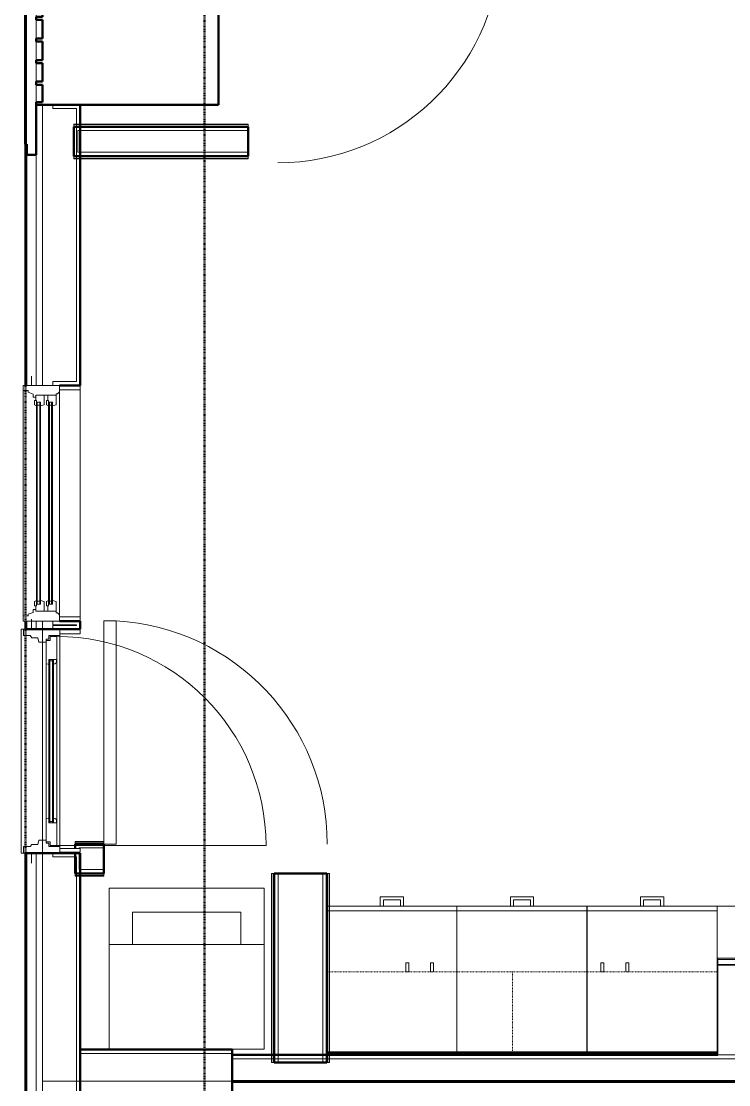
# Model space of a CAD drawing. Header units: inches. Extents: x -4218 to -1830, y 9767 to 12426.
# Drawn here: x -3861.4 to -3747.2, y 11550.5 to 11722.2 of the extents above; entities that cross this region are included whole.
import ezdxf

# ---------------------------------------------------------------- set-up
doc = ezdxf.new("R2010")
doc.units = ezdxf.units.IN
doc.header["$MEASUREMENT"] = 0
doc.linetypes.add('Dash', pattern=[0.25, 0.125, -0.125])
doc.linetypes.add('Dash 1_16_', pattern=[0.125, 0.0625, -0.0625])
for name, color, linetype, lineweight in [('0-1', 7, 'Continuous', 5), ('0-2', 253, 'Continuous', 9), ('A-DOOR-1', 7, 'Continuous', 9), ('A-DOOR-2', 50, 'Continuous', 20), ('A-DOOR-4', 31, 'Continuous', 9), ('A-DOOR-5', 31, 'Continuous', 20), ('A-DOOR-FRAM', 31, 'Continuous', 20), ('A-DOOR-FRAM-2', 31, 'Continuous', 9), ('A-DOOR-GLAZ', 31, 'Continuous', 9), ('A-FLOR-5', 192, 'Continuous', 9), ('A-GENM', 5, 'Continuous', 9), ('A-GENM-7', 5, 'Continuous', 50), ('A-GLAZ-1', 151, 'Continuous', 9), ('A-GLAZ-2', 151, 'Continuous', 20), ('A-GLAZ-3', 151, 'Continuous', 50), ('A-WALL', 113, 'Continuous', 13), ('A-WALL-1', 250, 'Continuous', 50), ('A-WALL-2', 10, 'Continuous', 13), ('A-WALL-3', 254, 'Continuous', 9), ('A-WALL-4', 253, 'Continuous', 9), ('A-WALL-5', 252, 'Continuous', 9), ('A-WALL-6', 7, 'Continuous', 9), ('A-WALL-8', 113, 'Continuous', 9), ('A-WALL-9', 113, 'Continuous', 50), ('C-PROP-LINE-1', 91, 'Dash 1_16_', 50), ('I-WALL-1', 250, 'Continuous', 50), ('I-WALL-2', 254, 'Continuous', 9), ('I-WALL-3', 253, 'Continuous', 9), ('I-WALL-4', 252, 'Continuous', 9), ('I-WALL-5', 7, 'Continuous', 9), ('P-SANR-FIXT-1', 7, 'Continuous', 9), ('Q-CASE-1', 252, 'Continuous', 9), ('Q-CASE-2', 7, 'Continuous', 9), ('Q-CASE-3', 253, 'Continuous', 9), ('Q-CASE-4', 7, 'Dash', 9), ('Q-CASE-5', 254, 'Continuous', 9)]:
    doc.layers.add(name, color=color, linetype=linetype, lineweight=lineweight)

# ---------------------------------------------------------------- blocks, each defined once
blk = doc.blocks.new('Basic Wall _ INT - W4BØF - _5_8 GYP - 2X4 WOOD_BATT_ - 5_8 GYP_ - ___-2863418-BACKGROUND - 3RD FLOOR')
at = {"layer": 'A-WALL-4'}
for p, q in [((-3852.9, 11705.58), (-3852.9, 11705.51)), ((-3852.9, 11705.51), (-3852.9, 11705.37)), ((-3851.85, 11705.51), (-3852.9, 11705.51)), ((-3852.9, 11705.36), (-3852.9, 11705.3)), ((-3852.9, 11705.19), (-3852.9, 11705.16)), ((-3852.9, 11705.16), (-3851.85, 11705.16))]:
    blk.add_line(p, q, dxfattribs=at)
at = {"layer": 'A-WALL-5'}
for p, q in [((-3852.9, 11705.36), (-3852.9, 11705.58)), ((-3851.89, 11705.58), (-3852.9, 11705.58)), ((-3852.9, 11705.31), (-3852.9, 11705.36)), ((-3852.9, 11705.29), (-3852.9, 11705.31)), ((-3851.85, 11705.29), (-3852.9, 11705.29)), ((-3852.9, 11705.23), (-3852.9, 11705.29)), ((-3852.9, 11705.2), (-3852.9, 11705.23)), ((-3852.9, 11705.16), (-3852.9, 11705.2)), ((-3824.75, 11705.51), (-3851.85, 11705.51)), ((-3824.75, 11705.51), (-3824.75, 11705.58)), ((-3824.75, 11705.37), (-3824.75, 11705.51)), ((-3824.75, 11705.3), (-3824.75, 11705.36)), ((-3851.85, 11705.16), (-3824.75, 11705.16)), ((-3824.75, 11705.16), (-3824.75, 11705.19))]:
    blk.add_line(p, q, dxfattribs=at)
at = {"layer": 'A-WALL-6'}
for p, q in [((-3824.75, 11705.58), (-3851.85, 11705.58)), ((-3824.75, 11705.29), (-3851.85, 11705.29)), ((-3824.75, 11705.58), (-3824.75, 11705.29)), ((-3824.75, 11705.29), (-3824.75, 11705.2)), ((-3824.75, 11705.2), (-3824.75, 11705.16))]:
    blk.add_line(p, q, dxfattribs=at)
blk = doc.blocks.new('Basic Wall _ INT - W4BØF - _5_8 GYP - 2X4 WOOD_BATT_ - 5_8 GYP_ - ___-2863419-BACKGROUND - 3RD FLOOR')
at = {"layer": 'A-WALL-4'}
for p, q in [((-3852.9, 11700.41), (-3852.9, 11700.39)), ((-3852.9, 11700.41), (-3851.85, 11700.41)), ((-3852.9, 11700.27), (-3852.9, 11700.21)), ((-3852.9, 11700.21), (-3852.9, 11700.06)), ((-3852.9, 11700.06), (-3852.9, 11700)), ((-3851.85, 11700.06), (-3852.9, 11700.06))]:
    blk.add_line(p, q, dxfattribs=at)
at = {"layer": 'A-WALL-5'}
for p, q in [((-3852.9, 11700.37), (-3852.9, 11700.41)), ((-3852.9, 11700.31), (-3852.9, 11700.37)), ((-3852.9, 11700.3), (-3852.9, 11700.31)), ((-3852.9, 11700.29), (-3852.9, 11700.3)), ((-3852.9, 11700.29), (-3851.85, 11700.29)), ((-3852.9, 11700.12), (-3852.9, 11700.29)), ((-3852.9, 11700.29), (-3852.9, 11700.29)), ((-3852.9, 11700), (-3852.9, 11700.12)), ((-3851.85, 11700.41), (-3824.75, 11700.41)), ((-3824.75, 11700.06), (-3851.85, 11700.06)), ((-3824.75, 11700.39), (-3824.75, 11700.41)), ((-3824.75, 11700.21), (-3824.75, 11700.27)), ((-3824.75, 11700.06), (-3824.75, 11700.21)), ((-3824.75, 11700), (-3824.75, 11700.06)), ((-3851.85, 11700), (-3852.9, 11700))]:
    blk.add_line(p, q, dxfattribs=at)
at = {"layer": 'A-WALL-6'}
for p, q in [((-3851.85, 11700.29), (-3824.75, 11700.29)), ((-3824.75, 11700.41), (-3824.75, 11700.37)), ((-3824.75, 11700.37), (-3824.75, 11700.29)), ((-3824.75, 11700.29), (-3824.75, 11700)), ((-3824.75, 11700), (-3851.85, 11700))]:
    blk.add_line(p, q, dxfattribs=at)
blk = doc.blocks.new('SWING - SINGLE - FLUSH - 36_ x 80_ - OFFSET PIVOT DOOR AT MAGIC PAK AND WASHER_DRYER-3199415-BACKGROUND - 3RD FLOOR')
at = {"layer": 'A-DOOR-1'}
blk.add_arc((18, -2.38), 36.07, 180, 266.8211, dxfattribs=at)
at = {"layer": 'A-DOOR-2'}
for p, q in [((16, -2.38), (16, -38.39)), ((18, -2.38), (16, -2.38)), ((18, -2.38), (18, -38.39)), ((18, -38.39), (16, -38.39))]:
    blk.add_line(p, q, dxfattribs=at)
blk = doc.blocks.new('Basic Wall _ INT - W4BØF - _5_8 GYP - 2X4 WOOD_BATT_ - 5_8 GYP_ - ___-2863416-BACKGROUND - 3RD FLOOR')
at = {"layer": 'A-WALL-4'}
for p, q in [((-3852.67, 11584.64), (-3852.67, 11584.62)), ((-3852.67, 11584.64), (-3851.86, 11584.64)), ((-3852.67, 11584.5), (-3852.67, 11584.44)), ((-3852.67, 11584.43), (-3852.67, 11584.29)), ((-3852.67, 11584.29), (-3852.67, 11584.23)), ((-3851.86, 11584.29), (-3852.67, 11584.29))]:
    blk.add_line(p, q, dxfattribs=at)
at = {"layer": 'A-WALL-5'}
for p, q in [((-3852.67, 11584.6), (-3852.67, 11584.64)), ((-3852.67, 11584.51), (-3852.67, 11584.6)), ((-3852.67, 11584.51), (-3851.86, 11584.51)), ((-3852.67, 11584.23), (-3852.67, 11584.51)), ((-3851.86, 11584.23), (-3852.67, 11584.23)), ((-3851.85, 11584.64), (-3848.07, 11584.64)), ((-3848.07, 11584.29), (-3851.85, 11584.29)), ((-3848.07, 11584.62), (-3848.07, 11584.64)), ((-3848.07, 11584.44), (-3848.07, 11584.5)), ((-3848.07, 11584.29), (-3848.07, 11584.43)), ((-3848.07, 11584.23), (-3848.07, 11584.29))]:
    blk.add_line(p, q, dxfattribs=at)
at = {"layer": 'A-WALL-6'}
for p, q in [((-3851.85, 11584.51), (-3848.07, 11584.51)), ((-3848.07, 11584.23), (-3851.85, 11584.23)), ((-3848.07, 11584.64), (-3848.07, 11584.6)), ((-3848.07, 11584.6), (-3848.07, 11584.51)), ((-3848.07, 11584.51), (-3848.07, 11584.23))]:
    blk.add_line(p, q, dxfattribs=at)
blk = doc.blocks.new('Basic Wall _ INT - W4BØF - _5_8 GYP - 2X4 WOOD_BATT_ - 5_8 GYP_ - ___-2863417-BACKGROUND - 3RD FLOOR')
at = {"layer": 'A-WALL-5'}
for p, q in [((-3852.67, 11589.8), (-3852.67, 11589.74)), ((-3852.67, 11589.74), (-3852.67, 11589.6)), ((-3848.07, 11589.74), (-3852.67, 11589.74)), ((-3852.67, 11589.59), (-3852.67, 11589.53)), ((-3852.67, 11589.41), (-3852.67, 11589.39)), ((-3852.67, 11589.39), (-3848.07, 11589.39)), ((-3848.07, 11589.74), (-3848.07, 11589.8)), ((-3848.07, 11589.6), (-3848.07, 11589.74)), ((-3848.07, 11589.53), (-3848.07, 11589.59)), ((-3848.07, 11589.39), (-3848.07, 11589.41))]:
    blk.add_line(p, q, dxfattribs=at)
at = {"layer": 'A-WALL-6'}
for p, q in [((-3852.67, 11589.51), (-3852.67, 11589.8)), ((-3848.07, 11589.8), (-3852.67, 11589.8)), ((-3848.07, 11589.51), (-3852.67, 11589.51)), ((-3852.67, 11589.43), (-3852.67, 11589.51)), ((-3852.67, 11589.39), (-3852.67, 11589.43)), ((-3848.07, 11589.8), (-3848.07, 11589.51)), ((-3848.07, 11589.51), (-3848.07, 11589.43)), ((-3848.07, 11589.43), (-3848.07, 11589.39))]:
    blk.add_line(p, q, dxfattribs=at)
blk = doc.blocks.new('Basic Wall _ INT - W8BØF - _5_8 GYP - 2X8 WOOD_BATT_ - 5_8 GYP_ - ___-2863434-BACKGROUND - 3RD FLOOR')
at = {"layer": 'I-WALL-3'}
for p, q in [((-3820.92, 11554.11), (-3820.92, 11555.36)), ((-3820.57, 11555.36), (-3820.57, 11554.11)), ((-3820.98, 11554.11), (-3820.92, 11554.11)), ((-3820.92, 11554.11), (-3820.77, 11554.11)), ((-3820.77, 11554.11), (-3820.71, 11554.11)), ((-3820.6, 11554.11), (-3820.57, 11554.11))]:
    blk.add_line(p, q, dxfattribs=at)
at = {"layer": 'I-WALL-4'}
for p, q in [((-3820.92, 11584.64), (-3820.98, 11584.64)), ((-3820.77, 11584.64), (-3820.92, 11584.64)), ((-3820.92, 11555.36), (-3820.92, 11584.64)), ((-3820.71, 11584.64), (-3820.77, 11584.64)), ((-3820.57, 11584.64), (-3820.6, 11584.64)), ((-3820.57, 11584.64), (-3820.57, 11555.36)), ((-3820.98, 11554.11), (-3820.98, 11555.36)), ((-3820.69, 11555.36), (-3820.69, 11554.11)), ((-3820.69, 11554.11), (-3820.98, 11554.11)), ((-3820.61, 11554.11), (-3820.69, 11554.11)), ((-3820.57, 11554.11), (-3820.61, 11554.11))]:
    blk.add_line(p, q, dxfattribs=at)
at = {"layer": 'I-WALL-5'}
for p, q in [((-3820.98, 11584.64), (-3820.69, 11584.64)), ((-3820.98, 11555.36), (-3820.98, 11584.64)), ((-3820.69, 11584.64), (-3820.69, 11555.36)), ((-3820.69, 11584.64), (-3820.61, 11584.64)), ((-3820.61, 11584.64), (-3820.57, 11584.64))]:
    blk.add_line(p, q, dxfattribs=at)
blk = doc.blocks.new('Basic Wall _ INT - W8BØF - _5_8 GYP - 2X8 WOOD_BATT_ - 5_8 GYP_ - ___-2863435-BACKGROUND - 3RD FLOOR')
at = {"layer": 'I-WALL-2'}
for p, q in [((-3812.07, 11555.74), (-3812.07, 11555.36)), ((-3811.71, 11555.36), (-3811.71, 11555.74))]:
    blk.add_line(p, q, dxfattribs=at)
at = {"layer": 'I-WALL-3'}
for p, q in [((-3812.07, 11579.36), (-3812.07, 11555.74)), ((-3811.71, 11555.74), (-3811.71, 11579.36)), ((-3812.07, 11555.36), (-3812.07, 11554.11)), ((-3811.94, 11555.39), (-3811.94, 11555.74)), ((-3811.71, 11554.11), (-3811.71, 11555.36)), ((-3811.65, 11555.36), (-3811.65, 11555.74)), ((-3812.07, 11554.11), (-3812.04, 11554.11)), ((-3811.93, 11554.11), (-3811.86, 11554.11)), ((-3811.86, 11554.11), (-3811.71, 11554.11)), ((-3811.71, 11554.11), (-3811.65, 11554.11))]:
    blk.add_line(p, q, dxfattribs=at)
at = {"layer": 'I-WALL-4'}
for p, q in [((-3812.04, 11584.64), (-3812.07, 11584.64)), ((-3812.07, 11584.64), (-3812.07, 11579.36)), ((-3811.86, 11584.64), (-3811.93, 11584.64)), ((-3811.71, 11584.64), (-3811.86, 11584.64)), ((-3811.65, 11584.64), (-3811.71, 11584.64)), ((-3811.71, 11579.36), (-3811.71, 11584.64)), ((-3811.94, 11555.74), (-3811.94, 11579.36)), ((-3811.65, 11555.74), (-3811.65, 11579.36)), ((-3811.94, 11554.11), (-3811.94, 11555.36)), ((-3811.65, 11554.11), (-3811.65, 11555.36)), ((-3812.02, 11554.11), (-3812.07, 11554.11)), ((-3811.94, 11554.11), (-3812.02, 11554.11)), ((-3811.65, 11554.11), (-3811.94, 11554.11))]:
    blk.add_line(p, q, dxfattribs=at)
at = {"layer": 'I-WALL-5'}
for p, q in [((-3812.07, 11584.64), (-3812.02, 11584.64)), ((-3812.02, 11584.64), (-3811.94, 11584.64)), ((-3811.94, 11579.36), (-3811.94, 11584.64)), ((-3811.94, 11584.64), (-3811.65, 11584.64)), ((-3811.65, 11579.36), (-3811.65, 11584.64))]:
    blk.add_line(p, q, dxfattribs=at)
blk = doc.blocks.new('Stacked Washer and Dryer - 26_x25_ - Private-1372850-BACKGROUND - 3RD FLOOR')
at = {"layer": 'P-SANR-FIXT-1'}
for p, q in [((0, 12.5), (26, 12.5)), ((0, 12.5), (0, -12.5)), ((16.90625, -12.5), (16.90625, 12.5)), ((26, 12.5), (26, -12.5)), ((22.09375, 8.75), (16.90625, 8.75)), ((22.09375, -8.75), (22.09375, 8.75)), ((16.90625, -8.75), (22.09375, -8.75)), ((26, -12.5), (0, -12.5))]:
    blk.add_line(p, q, dxfattribs=at)
blk = doc.blocks.new('Base Cabinet 3 Drawer 230 - Base Cabinet 3 Drawer 230 21_-2554957-BACKGROUND - 3RD FLOOR')
at = {"layer": 'Q-CASE-1'}
for p, q in [((-9.76, -23.25), (-9.76, -0.37)), ((11.24, -0.37), (11.24, -23.25)), ((-9.76, -23.25), (-9.76, -24)), ((11.24, -23.25), (-9.76, -23.25)), ((-9.76, -24), (11.24, -24)), ((-1.14, -24), (-0.64, -24)), ((2.61, -24), (2.11, -24)), ((11.24, -24), (11.24, -23.25))]:
    blk.add_line(p, q, dxfattribs=at)
at = {"layer": 'Q-CASE-2'}
for p, q in [((-1.14, -24), (-1.14, -25.5)), ((-0.64, -25), (-0.64, -24)), ((2.11, -24), (2.11, -25)), ((2.61, -25.5), (2.61, -24)), ((-1.14, -25.5), (2.61, -25.5)), ((2.11, -25), (-0.64, -25))]:
    blk.add_line(p, q, dxfattribs=at)
at = {"layer": 'Q-CASE-3'}
for p, q in [((-9.76, -0.37), (-9.76, 0)), ((11.24, 0), (11.24, -0.37)), ((-1.14, -24), (-0.64, -24)), ((2.61, -24), (2.11, -24))]:
    blk.add_line(p, q, dxfattribs=at)
at = {"layer": 'Q-CASE-5'}
for p, q in [((-9.76, 0), (11.24, 0)), ((-1.14, -24), (-0.64, -24)), ((2.61, -24), (2.11, -24))]:
    blk.add_line(p, q, dxfattribs=at)
blk = doc.blocks.new('30quot_MicrowaveVent_11166 - 70cm miele oven-2804781-BACKGROUND - 3RD FLOOR')
at = {"layer": 'Q-CASE-2'}
for p, q in [((15.68, 15.6), (-14.2, 15.6)), ((-14.2, 15.39), (-14.2, 15.6)), ((8.88, 16.6), (7.69, 16.6)), ((7.69, 15.63), (7.69, 16.55)), ((8.88, 16.55), (8.88, 15.63)), ((15.68, 15.6), (15.68, 15.39)), ((-14.2, 14.61), (-14.2, 15.39)), ((15.68, 15.39), (-14.2, 15.39)), ((15.68, 14.61), (-14.2, 14.61)), ((-14.2, 0), (-14.2, 14.49)), ((-14.2, 14.49), (15.68, 14.49)), ((15.68, 15.39), (15.68, 14.61)), ((15.68, 14.49), (15.68, 0)), ((-14.2, 0), (15.68, 0))]:
    blk.add_line(p, q, dxfattribs=at)
blk = doc.blocks.new('300 Series Wall Hung Cabinet_302 - 33_ X 27_-2599037-BACKGROUND - 3RD FLOOR')
at = {"layer": 'Q-CASE-2'}
for p, q in [((-1.76, 14.69), (-2.25, 14.69)), ((-2.25, 14.69), (-2.25, 13.19)), ((-1.76, 13.19), (-1.76, 14.69)), ((2.24, 14.69), (1.75, 14.69)), ((1.75, 14.69), (1.75, 13.19)), ((2.24, 13.19), (2.24, 14.69)), ((-1.76, 13.19), (-2.25, 13.19)), ((2.24, 13.19), (1.75, 13.19))]:
    blk.add_line(p, q, dxfattribs=at)
at = {"layer": 'Q-CASE-4'}
for p, q in [((-16.5, 0.19), (-16.5, 13.19)), ((-16.5, 13.19), (16.5, 13.19)), ((16.5, 13.19), (16.5, 0.19)), ((16.5, 0.19), (-16.5, 0.19))]:
    blk.add_line(p, q, dxfattribs=at)
blk = doc.blocks.new('Base Cabinet 3 Drawer 230 - Base Cabinet 3 Drawer 230 21_-V102-BACKGROUND - 3RD FLOOR')
at = {"layer": 'Q-CASE-1'}
for p, q in [((-9.76, -23.25), (-9.76, -0.37)), ((-9.76, -23.25), (-9.76, -24)), ((11.24, -23.25), (-9.76, -23.25)), ((-9.76, -24), (11.24, -24)), ((-1.14, -24), (-0.64, -24)), ((2.61, -24), (2.11, -24))]:
    blk.add_line(p, q, dxfattribs=at)
at = {"layer": 'Q-CASE-2'}
for p, q in [((-1.14, -24), (-1.14, -25.5)), ((-0.64, -25), (-0.64, -24)), ((2.11, -24), (2.11, -25)), ((2.61, -25.5), (2.61, -24)), ((-1.14, -25.5), (2.61, -25.5)), ((2.11, -25), (-0.64, -25))]:
    blk.add_line(p, q, dxfattribs=at)
at = {"layer": 'Q-CASE-3'}
for p, q in [((-9.76, -0.37), (-9.76, 0)), ((11.24, -0.37), (11.24, -23.25)), ((-1.14, -24), (-0.64, -24)), ((2.61, -24), (2.11, -24)), ((11.24, -24), (11.24, -23.25))]:
    blk.add_line(p, q, dxfattribs=at)
at = {"layer": 'Q-CASE-5'}
for p, q in [((-9.76, 0), (11.24, 0)), ((11.24, 0), (11.24, -0.37)), ((-1.14, -24), (-0.64, -24)), ((2.61, -24), (2.11, -24))]:
    blk.add_line(p, q, dxfattribs=at)
blk = doc.blocks.new('300 Series Wall Hung Cabinet_302 - 30_ X 27_-2747221-BACKGROUND - 3RD FLOOR')
at = {"layer": 'Q-CASE-2'}
for p, q in [((-2.25, -13.19), (-1.76, -13.19)), ((-2.25, -13.19), (-2.25, -14.69)), ((-1.76, -14.69), (-1.76, -13.19)), ((1.75, -13.19), (2.24, -13.19)), ((1.75, -13.19), (1.75, -14.69)), ((2.24, -14.69), (2.24, -13.19)), ((-2.25, -14.69), (-1.76, -14.69)), ((1.75, -14.69), (2.24, -14.69))]:
    blk.add_line(p, q, dxfattribs=at)
at = {"layer": 'Q-CASE-4'}
for p, q in [((15, -0.19), (-15, -0.19)), ((-15, -0.19), (-15, -13.19)), ((15, -13.19), (15, -0.19)), ((-15, -13.19), (15, -13.19))]:
    blk.add_line(p, q, dxfattribs=at)
blk = doc.blocks.new('Base Cabinet 3 Drawer 230 - Base Cabinet 3 Drawer 230 21_-2578998-BACKGROUND - 3RD FLOOR')
at = {"layer": 'Q-CASE-1'}
for p, q in [((-9.76, 24), (11.24, 24)), ((-9.76, 23.25), (-9.76, 24)), ((11.24, 23.25), (-9.76, 23.25)), ((-9.76, 23.25), (-9.76, 0.38)), ((-0.64, 24), (-1.14, 24)), ((2.11, 24), (2.61, 24)), ((11.24, 24), (11.24, 23.25)), ((11.24, 0.38), (11.24, 23.25))]:
    blk.add_line(p, q, dxfattribs=at)
at = {"layer": 'Q-CASE-2'}
for p, q in [((2.61, 25.5), (-1.14, 25.5)), ((-1.14, 25.5), (-1.14, 24)), ((-0.64, 24), (-0.64, 25)), ((-0.64, 25), (2.11, 25)), ((2.11, 25), (2.11, 24)), ((2.61, 24), (2.61, 25.5))]:
    blk.add_line(p, q, dxfattribs=at)
at = {"layer": 'Q-CASE-3'}
for p, q in [((-0.64, 24), (-1.14, 24)), ((2.11, 24), (2.61, 24)), ((-9.76, 0.38), (-9.76, 0)), ((11.24, 0), (11.24, 0.38))]:
    blk.add_line(p, q, dxfattribs=at)
at = {"layer": 'Q-CASE-5'}
for p, q in [((-0.64, 24), (-1.14, 24)), ((2.11, 24), (2.61, 24)), ((-9.76, 0), (11.24, 0))]:
    blk.add_line(p, q, dxfattribs=at)
blk = doc.blocks.new('CTR - 1st Phase - Unit Layouts_rvt-1-BACKGROUND - 3RD FLOOR')
at = {"layer": 'A-WALL-1'}
for p, q in [((-3824.75, 11705.16), (-3852.9, 11705.16)), ((-3852.9, 11705.16), (-3852.9, 11704.54)), ((-3852.9, 11704.54), (-3852.9, 11701.04)), ((-3824.75, 11700.41), (-3824.75, 11705.16)), ((-3852.9, 11701.04), (-3852.9, 11700.41)), ((-3852.9, 11700.41), (-3824.75, 11700.41)), ((-3848.07, 11589.39), (-3852.67, 11589.39)), ((-3852.67, 11589.39), (-3852.67, 11588.76)), ((-3852.67, 11588.76), (-3852.67, 11588.69)), ((-3848.07, 11584.64), (-3848.07, 11589.39)), ((-3852.67, 11588.06), (-3852.67, 11585.26)), ((-3852.67, 11585.26), (-3852.67, 11584.64)), ((-3852.67, 11584.64), (-3848.07, 11584.64)), ((-3748.95, 11555.74), (-3812.07, 11555.74)), ((-3812.07, 11555.74), (-3812.07, 11555.36)), ((-3812.07, 11555.36), (-3748.95, 11555.36))]:
    blk.add_line(p, q, dxfattribs=at)
at = {"layer": 'A-WALL-2'}
for p, q in [((-3852.27, 11704.54), (-3852.27, 11701.04)), ((-3824.75, 11704.54), (-3852.27, 11704.54)), ((-3824.75, 11701.04), (-3852.27, 11701.04)), ((-3852.05, 11588.76), (-3852.05, 11588.69)), ((-3848.07, 11588.76), (-3852.05, 11588.76)), ((-3852.05, 11588.06), (-3852.05, 11585.26)), ((-3848.07, 11585.26), (-3852.05, 11585.26)), ((-3819.94, 11554.11), (-3819.94, 11584.64)), ((-3812.69, 11554.11), (-3812.69, 11584.64))]:
    blk.add_line(p, q, dxfattribs=at)
at = {"layer": 'A-WALL-3'}
for p, q in [((-3851.85, 11705.16), (-3852.9, 11705.16)), ((-3852.9, 11700.41), (-3851.85, 11700.41)), ((-3852.67, 11584.64), (-3851.86, 11584.64))]:
    blk.add_line(p, q, dxfattribs=at)
at = {"layer": 'A-WALL-4'}
for p, q in [((-3852.9, 11700.41), (-3852.9, 11705.16)), ((-3824.75, 11705.16), (-3851.85, 11705.16)), ((-3851.85, 11700.41), (-3824.75, 11700.41)), ((-3848.07, 11589.39), (-3852.67, 11589.39)), ((-3852.67, 11587.35), (-3852.67, 11587.94)), ((-3852.67, 11584.64), (-3852.67, 11587.31)), ((-3851.85, 11584.64), (-3848.07, 11584.64)), ((-3812.07, 11555.36), (-3812.07, 11555.74)), ((-3812.07, 11555.36), (-3748.95, 11555.36))]:
    blk.add_line(p, q, dxfattribs=at)
at = {"layer": 'A-WALL-5'}
for p, q in [((-3824.75, 11705.16), (-3824.75, 11700.41)), ((-3852.67, 11588.69), (-3852.67, 11589.39)), ((-3848.07, 11589.39), (-3848.07, 11584.64)), ((-3852.67, 11587.94), (-3852.67, 11588.06)), ((-3748.95, 11555.74), (-3812.07, 11555.74))]:
    blk.add_line(p, q, dxfattribs=at)
at = {"layer": 'A-WALL-8'}
for p, q in [((-3705.69, 11579.36), (-3812.07, 11579.36)), ((-3812.07, 11579.36), (-3812.07, 11555.74)), ((-3812.07, 11555.74), (-3812.07, 11579.36)), ((-3812.07, 11579.36), (-3705.69, 11579.36)), ((-3812.07, 11555.74), (-3812.07, 11555.36)), ((-3812.07, 11555.36), (-3812.07, 11555.74)), ((-3812.07, 11555.36), (-3748.95, 11555.36)), ((-3748.95, 11555.36), (-3812.07, 11555.36))]:
    blk.add_line(p, q, dxfattribs=at)
at = {"layer": 'I-WALL-1'}
for p, q in [((-3820.57, 11584.64), (-3820.57, 11554.11)), ((-3812.07, 11584.64), (-3820.57, 11584.64)), ((-3812.07, 11554.11), (-3812.07, 11584.64)), ((-3820.57, 11554.11), (-3812.07, 11554.11))]:
    blk.add_line(p, q, dxfattribs=at)
at = {"layer": 'I-WALL-2'}
for p, q in [((-3812.07, 11555.74), (-3812.07, 11579.36)), ((-3820.57, 11555.36), (-3820.57, 11554.11)), ((-3812.07, 11555.36), (-3812.07, 11555.74)), ((-3812.07, 11554.11), (-3812.07, 11555.36))]:
    blk.add_line(p, q, dxfattribs=at)
at = {"layer": 'I-WALL-3'}
for p, q in [((-3820.57, 11584.64), (-3820.57, 11555.36)), ((-3812.07, 11579.36), (-3812.07, 11584.64)), ((-3812.07, 11554.11), (-3820.57, 11554.11))]:
    blk.add_line(p, q, dxfattribs=at)
at = {"layer": 'I-WALL-4'}
blk.add_line((-3820.57, 11584.64), (-3812.07, 11584.64), dxfattribs=at)
at = {"layer": '0-2'}
for name, p, rotation in [('SWING - SINGLE - FLUSH - 36_ x 80_ - OFFSET PIVOT DOOR AT MAGIC PAK AND WASHER_DRYER-3199415-BACKGROUND - 3RD FLOOR', (-3822.37, 11717.41), 90.00000000001091), ('SWING - SINGLE - FLUSH - 36_ x 80_ - OFFSET PIVOT DOOR AT MAGIC PAK AND WASHER_DRYER-3199415-BACKGROUND - 3RD FLOOR', (-3830.07, 11587.01), 180), ('Stacked Washer and Dryer - 26_x25_ - Private-1372850-BACKGROUND - 3RD FLOOR', (-3834.69, 11556.28), 90.00000000000581), ('Base Cabinet 3 Drawer 230 - Base Cabinet 3 Drawer 230 21_-V102-BACKGROUND - 3RD FLOOR', (-3800.83, 11555.36), 180), ('Base Cabinet 3 Drawer 230 - Base Cabinet 3 Drawer 230 21_-2554957-BACKGROUND - 3RD FLOOR', (-3758.83, 11555.36), 180), ('300 Series Wall Hung Cabinet_302 - 30_ X 27_-2747221-BACKGROUND - 3RD FLOOR', (-3797.07, 11555.55), 180)]:
    blk.add_blockref(name, p, dxfattribs=dict(at, rotation=rotation))
for name, p in [('Basic Wall _ INT - W4BØF - _5_8 GYP - 2X4 WOOD_BATT_ - 5_8 GYP_ - ___-2863418-BACKGROUND - 3RD FLOOR', (0, 0)), ('Basic Wall _ INT - W4BØF - _5_8 GYP - 2X4 WOOD_BATT_ - 5_8 GYP_ - ___-2863419-BACKGROUND - 3RD FLOOR', (0, 0)), ('Basic Wall _ INT - W4BØF - _5_8 GYP - 2X4 WOOD_BATT_ - 5_8 GYP_ - ___-2863417-BACKGROUND - 3RD FLOOR', (0, 0)), ('Basic Wall _ INT - W4BØF - _5_8 GYP - 2X4 WOOD_BATT_ - 5_8 GYP_ - ___-2863416-BACKGROUND - 3RD FLOOR', (0, 0)), ('Basic Wall _ INT - W8BØF - _5_8 GYP - 2X8 WOOD_BATT_ - 5_8 GYP_ - ___-2863434-BACKGROUND - 3RD FLOOR', (0, 0)), ('Basic Wall _ INT - W8BØF - _5_8 GYP - 2X8 WOOD_BATT_ - 5_8 GYP_ - ___-2863435-BACKGROUND - 3RD FLOOR', (0, 0)), ('Base Cabinet 3 Drawer 230 - Base Cabinet 3 Drawer 230 21_-2578998-BACKGROUND - 3RD FLOOR', (-3781.3, 11555.36)), ('30quot_MicrowaveVent_11166 - 70cm miele oven-2804781-BACKGROUND - 3RD FLOOR', (-3734.74, 11555.36)), ('300 Series Wall Hung Cabinet_302 - 33_ X 27_-2599037-BACKGROUND - 3RD FLOOR', (-3765.57, 11555.55))]:
    blk.add_blockref(name, p, dxfattribs=at)
blk = doc.blocks.new('CTR - 1st Phase - Common Walls_rvt-1-BACKGROUND - 3RD FLOOR')
at = {"layer": 'A-WALL-1'}
for p, q in [((-3748.95, 11555.36), (-3827.32, 11555.36)), ((-3827.32, 11555.36), (-3827.32, 11550.99)), ((-3827.32, 11550.99), (-3487.3, 11550.99))]:
    blk.add_line(p, q, dxfattribs=at)
at = {"layer": 'A-WALL-2'}
for p, q in [((-3827.32, 11554.74), (-3487.3, 11554.74)), ((-3827.32, 11551.24), (-3487.3, 11551.24))]:
    blk.add_line(p, q, dxfattribs=at)
at = {"layer": 'A-WALL-3'}
for p, q in [((-3811.86, 11555.36), (-3811.92, 11555.36)), ((-3811.77, 11555.36), (-3811.86, 11555.36)), ((-3811.65, 11555.36), (-3811.77, 11555.36)), ((-3748.95, 11555.36), (-3811.65, 11555.36))]:
    blk.add_line(p, q, dxfattribs=at)
at = {"layer": 'A-WALL-4'}
for p, q in [((-3827.32, 11550.99), (-3827.32, 11555.36)), ((-3820.86, 11555.36), (-3820.97, 11555.36)), ((-3820.77, 11555.36), (-3820.86, 11555.36)), ((-3820.71, 11555.36), (-3820.77, 11555.36)), ((-3812.07, 11555.36), (-3820.57, 11555.36)), ((-3827.32, 11550.99), (-3487.3, 11550.99))]:
    blk.add_line(p, q, dxfattribs=at)
at = {"layer": 'A-WALL-5'}
blk.add_line((-3820.97, 11555.36), (-3827.32, 11555.36), dxfattribs=at)
blk = doc.blocks.new('CTR - 1st Phase -Stairs _ Elevators_rvt-1-BACKGROUND - 3RD FLOOR')
at = {"layer": 'A-WALL-1'}
for p, q in [((-3819.32, 11550.99), (-3827.32, 11550.99)), ((-3827.32, 11550.99), (-3827.32, 11438.99)), ((-3587.32, 11550.99), (-3819.32, 11550.99))]:
    blk.add_line(p, q, dxfattribs=at)
blk = doc.blocks.new('Door-Inswing-Andersen-400_Series-Single - 3_ 0-1_8_ x 6_ 7-1_2_ - 3rd floor-V182-BACKGROUND - 3RD FLOOR')
at = {"layer": 'A-DOOR-4'}
blk.add_line((16.87, 0.66), (16.87, 34.41), dxfattribs=at)
blk.add_arc((16.87, 0.66), 33.75, 90, 180, dxfattribs=at)
at = {"layer": 'A-DOOR-5'}
for p, q in [((-16.87, -0.41), (-16.87, 0.66)), ((-16.87, 0.66), (-12.44, 0.66)), ((-13.19, 0.66), (-13.19, -0.66)), ((-13.19, 0.66), (-13.19, 0.59)), ((-13.19, 0.59), (-12.67, 0.59)), ((-12.44, 0.09), (-13.19, 0.09)), ((-12.67, 0.59), (-12.47, 0.34)), ((-12.47, 0.34), (-12.44, 0.16)), ((12.44, 0.66), (-12.44, 0.66)), ((-12.44, 0.16), (-12.44, 0.09)), ((16.87, 0.66), (12.44, 0.66)), ((12.47, 0.34), (12.44, 0.16)), ((12.44, 0.16), (12.44, 0.09)), ((12.44, 0.09), (13.19, 0.09)), ((12.67, 0.59), (12.47, 0.34)), ((13.19, 0.59), (12.67, 0.59)), ((13.19, 0.66), (13.19, -0.66)), ((13.19, 0.66), (13.19, 0.59)), ((16.87, -0.41), (16.87, 0.66)), ((-16.26, -0.42), (-16.87, -0.41)), ((-16.26, -1.06), (-16.26, -0.42)), ((-16.26, -1.06), (-12.44, -1.06)), ((-13.19, -0.66), (-12.44, -0.66)), ((-12.44, -0.75), (-12.47, -1.06)), ((-12.44, -0.66), (-12.44, -0.75)), ((12.44, -1.06), (-12.44, -1.06)), ((12.44, -0.66), (12.44, -0.75)), ((13.19, -0.66), (12.44, -0.66)), ((12.44, -0.75), (12.47, -1.06)), ((16.26, -1.06), (12.44, -1.06)), ((16.26, -0.42), (16.87, -0.41)), ((16.26, -1.06), (16.26, -0.42))]:
    blk.add_line(p, q, dxfattribs=at)
at = {"layer": 'A-DOOR-FRAM'}
for p, q in [((-18.06, -4.75), (-18.06, 1.12)), ((-18.06, 1.12), (-17.03, 1.12)), ((-17.69, 1.12), (-18.06, 1.12)), ((-18.06, 1.12), (-17.94, 1.12)), ((-18.06, -4.44), (-18.06, 1.12)), ((-17.31, 1.12), (17.31, 1.12)), ((-17.03, 1.12), (-17.03, -0.66)), ((17.03, 1.12), (17.03, -0.66)), ((18.06, 1.12), (17.03, 1.12)), ((17.94, 1.12), (18.06, 1.12)), ((18.06, -4.75), (18.06, 1.12)), ((18.06, 1.12), (18.06, -4.44)), ((-17.03, -0.66), (-16.45, -0.66)), ((-16.45, -0.66), (-16.45, -1.09)), ((-16.45, -1.09), (-16, -1.09)), ((-16, -1.09), (-16, -2.23)), ((16.45, -1.09), (16, -1.09)), ((16, -1.09), (16, -2.23)), ((16.45, -0.66), (16.45, -1.09)), ((17.03, -0.66), (16.45, -0.66)), ((-16.69, -3.39), (-17.03, -3.63)), ((-16, -2.23), (-16.69, -2.39)), ((-16.69, -2.39), (-16.69, -3.39)), ((16, -2.23), (16.69, -2.39)), ((16.69, -2.39), (16.69, -3.39)), ((16.69, -3.39), (17.03, -3.63)), ((-19.69, -3.44), (-18.06, -3.44)), ((-18.06, -5.09), (-18.06, -4.44)), ((-18.06, -4.75), (-17.03, -4.75)), ((18.06, -5.09), (-18.06, -5.09)), ((-17.03, -3.63), (-17.03, -4.75)), ((17.03, -3.63), (17.03, -4.75)), ((18.06, -4.75), (17.03, -4.75)), ((19.69, -3.44), (18.06, -3.44)), ((18.06, -4.44), (18.06, -5.09))]:
    blk.add_line(p, q, dxfattribs=at)
at = {"layer": 'A-DOOR-FRAM-2'}
for p, q in [((-17.94, 4.44), (-17.31, 4.44)), ((-17.94, 1.12), (-17.94, 4.44)), ((-17.31, 4.44), (-17.31, 1.12)), ((17.31, 4.44), (17.94, 4.44)), ((17.31, 1.12), (17.31, 4.44)), ((17.94, 4.44), (17.94, 1.12)), ((-17.31, 1.12), (-17.94, 1.12)), ((17.94, 1.12), (17.31, 1.12))]:
    blk.add_line(p, q, dxfattribs=at)
at = {"layer": 'A-DOOR-GLAZ'}
for p, q in [((12.44, 0.09), (-12.44, 0.09)), ((-13.19, -0.06), (-12.44, -0.06)), ((-12.44, -0.5), (-13.19, -0.5)), ((-12.98, -0.5), (-12.98, -0.06)), ((12.44, -0.06), (-12.44, -0.06)), ((12.44, -0.5), (-12.44, -0.5)), ((12.44, -0.66), (-12.44, -0.66)), ((13.19, -0.06), (12.44, -0.06)), ((12.44, -0.5), (13.19, -0.5)), ((12.98, -0.5), (12.98, -0.06))]:
    blk.add_line(p, q, dxfattribs=at)
blk = doc.blocks.new('Window-Double_Hung-Andersen-400_Series-Tilt_Wash - DOUBLE HUNG - COTTAGE - 3RD FLOOR-2888224-BACKGROUND - 3RD FLOOR')
at = {"layer": 'A-GLAZ-1'}
for p, q in [((-16.29, 2.5), (-15.7, 2.5)), ((-16.29, 2.12), (-15.7, 2.12)), ((-15.82, 2.5), (-15.82, 2.12)), ((-15.7, 2.62), (15.7, 2.62)), ((-15.7, 2.5), (15.7, 2.5)), ((-15.7, 2.12), (15.7, 2.12)), ((-15.7, 2), (15.7, 2)), ((16.29, 2.5), (15.7, 2.5)), ((16.29, 2.12), (15.7, 2.12)), ((15.82, 2.5), (15.82, 2.12)), ((-16.29, 0.56), (-15.7, 0.56)), ((-16.29, 0.19), (-15.7, 0.19)), ((-15.82, 0.56), (-15.82, 0.19)), ((-15.7, 0.69), (15.7, 0.69)), ((-15.7, 0.56), (15.7, 0.56)), ((-15.7, 0.19), (15.7, 0.19)), ((-15.7, 0.06), (15.7, 0.06)), ((16.29, 0.56), (15.7, 0.56)), ((16.29, 0.19), (15.7, 0.19)), ((15.82, 0.56), (15.82, 0.19)), ((18.95, -1.06), (-18.95, -1.06)), ((-18.95, -1.06), (-18.95, -4.44)), ((-18.32, -1.06), (-18.32, -4.44)), ((18.32, -1.06), (18.32, -4.44)), ((18.95, -4.44), (18.95, -1.06)), ((-19.01, -3.94), (-19.01, -2.44)), ((-19.01, -2.44), (-18.95, -2.44)), ((18.95, -2.44), (19.01, -2.44)), ((19.01, -2.44), (19.01, -3.94)), ((-18.95, -3.94), (-19.01, -3.94)), ((-18.95, -4.44), (18.95, -4.44)), ((19.01, -3.94), (18.95, -3.94))]:
    blk.add_line(p, q, dxfattribs=at)
at = {"layer": 'A-GLAZ-2'}
for p, q in [((-19.01, 3.44), (-20.51, 3.44)), ((19.01, 4.81), (-19.01, 4.81)), ((-19.01, 4.81), (-19.01, -1.06)), ((-18.2, 4.81), (-18.2, 4)), ((-18.2, 4), (-17.92, 4)), ((-17.92, 4), (-17.61, 3.19)), ((17.92, 4), (17.61, 3.19)), ((18.2, 4), (17.92, 4)), ((18.2, 4.81), (18.2, 4)), ((19.01, -1.06), (19.01, 4.81)), ((19.01, 3.44), (20.51, 3.44)), ((-17.61, 3.19), (-17.14, 3.19)), ((-17.42, 2.75), (-16.57, 2.75)), ((-17.42, 2.75), (-17.42, -0.56)), ((-17.14, 3.19), (-17.14, 2.75)), ((-15.86, 2.97), (-16.57, 2.97)), ((-16.57, 2.62), (-16.57, 2.97)), ((-15.7, 2.62), (-16.57, 2.62)), ((-16.29, 2.62), (-16.29, 2)), ((-15.7, 2), (-16.29, 2)), ((-15.86, 2.97), (-15.7, 2.62)), ((-15.86, 1.37), (-15.7, 2)), ((15.86, 2.97), (15.7, 2.62)), ((15.7, 2.62), (16.57, 2.62)), ((15.7, 2), (16.29, 2)), ((15.86, 1.37), (15.7, 2)), ((15.86, 2.97), (16.57, 2.97)), ((16.29, 2.62), (16.29, 2)), ((16.57, 2.62), (16.57, 2.97)), ((17.42, 2.75), (16.57, 2.75)), ((17.14, 3.19), (17.14, 2.75)), ((17.61, 3.19), (17.14, 3.19)), ((17.42, 2.75), (17.42, -0.56)), ((-17.42, 1.37), (-15.86, 1.37)), ((-17.42, 0.81), (-16.57, 0.81)), ((-15.86, 1.03), (-16.57, 1.03)), ((-16.57, 0.69), (-16.57, 1.03)), ((-15.7, 0.69), (-16.57, 0.69)), ((-16.29, 0.69), (-16.29, 0.06)), ((-15.7, 0.06), (-16.29, 0.06)), ((-15.86, 1.03), (-15.7, 0.69)), ((-15.86, -0.56), (-15.7, 0.06)), ((15.86, 1.03), (15.7, 0.69)), ((15.7, 0.69), (16.57, 0.69)), ((15.7, 0.06), (16.29, 0.06)), ((15.86, -0.56), (15.7, 0.06)), ((17.42, 1.37), (15.86, 1.37)), ((15.86, 1.03), (16.57, 1.03)), ((16.29, 0.69), (16.29, 0.06)), ((16.57, 0.69), (16.57, 1.03)), ((17.42, 0.81), (16.57, 0.81)), ((-19.01, -1.06), (19.01, -1.06)), ((-17.67, -0.78), (-18, -1.06)), ((-17.67, -0.78), (-17.67, -0.56)), ((-17.67, -0.56), (-15.86, -0.56)), ((17.67, -0.56), (15.86, -0.56)), ((17.67, -0.78), (17.67, -0.56)), ((17.67, -0.78), (18, -1.06))]:
    blk.add_line(p, q, dxfattribs=at)
blk = doc.blocks.new('Perforated Panel at Magic-Pak - hvac panel - 3rd floor-2505075-BACKGROUND - 3RD FLOOR')
at = {"layer": 'A-GLAZ-3'}
for p, q in [((19.01, 4.44), (-19.01, 4.44)), ((-19.01, 4.44), (-19.01, 4.37)), ((-19.01, 4.37), (19.01, 4.37)), ((19.01, 4.37), (19.01, 4.44))]:
    blk.add_line(p, q, dxfattribs=at)
blk = doc.blocks.new('V-Series_EWC4_SPVU_RFA_2015 - 2ND AND 3RD FLOOR-2226480-BACKGROUND - 3RD FLOOR')
at = {"layer": 'A-GENM'}
for p, q in [((-3858.97, 11733.36), (-3858.97, 11736.15)), ((-3858.97, 11729.87), (-3858.97, 11732.86)), ((-3858.97, 11726.39), (-3858.97, 11729.37)), ((-3858.97, 11722.9), (-3858.97, 11725.89)), ((-3858.97, 11719.42), (-3858.97, 11722.4)), ((-3858.97, 11715.93), (-3858.97, 11718.92)), ((-3858.97, 11712.45), (-3858.97, 11715.43)), ((-3858.97, 11709.15), (-3858.97, 11711.95))]:
    blk.add_line(p, q, dxfattribs=at)
at = {"layer": 'A-GENM-7'}
for p, q in [((-3829.54, 11736.59), (-3858.97, 11736.59)), ((-3858.97, 11736.59), (-3858.97, 11736.15)), ((-3858.97, 11736.15), (-3857.97, 11736.15)), ((-3857.97, 11736.15), (-3857.97, 11733.36)), ((-3829.54, 11708.71), (-3829.54, 11736.59)), ((-3857.97, 11733.36), (-3858.97, 11733.36)), ((-3858.97, 11733.36), (-3858.97, 11732.86)), ((-3858.97, 11732.86), (-3857.97, 11732.86)), ((-3857.97, 11732.86), (-3857.97, 11729.87)), ((-3857.97, 11729.87), (-3858.97, 11729.87)), ((-3858.97, 11729.87), (-3858.97, 11729.37)), ((-3858.97, 11729.37), (-3857.97, 11729.37)), ((-3857.97, 11729.37), (-3857.97, 11726.39)), ((-3857.97, 11726.39), (-3858.97, 11726.39)), ((-3858.97, 11726.39), (-3858.97, 11725.89)), ((-3858.97, 11725.89), (-3857.97, 11725.89)), ((-3857.97, 11725.89), (-3857.97, 11722.9)), ((-3857.97, 11722.9), (-3858.97, 11722.9)), ((-3858.97, 11722.9), (-3858.97, 11722.4)), ((-3858.97, 11722.4), (-3857.97, 11722.4)), ((-3857.97, 11722.4), (-3857.97, 11719.42)), ((-3857.97, 11719.42), (-3858.97, 11719.42)), ((-3858.97, 11719.42), (-3858.97, 11718.92)), ((-3858.97, 11718.92), (-3857.97, 11718.92)), ((-3857.97, 11718.92), (-3857.97, 11715.93)), ((-3857.97, 11715.93), (-3858.97, 11715.93)), ((-3858.97, 11715.93), (-3858.97, 11715.43)), ((-3858.97, 11715.43), (-3857.97, 11715.43)), ((-3857.97, 11715.43), (-3857.97, 11712.45)), ((-3857.97, 11712.45), (-3858.97, 11712.45)), ((-3858.97, 11712.45), (-3858.97, 11711.95)), ((-3858.97, 11711.95), (-3857.97, 11711.95)), ((-3857.97, 11711.95), (-3857.97, 11709.15)), ((-3857.97, 11709.15), (-3858.97, 11709.15)), ((-3858.97, 11709.15), (-3858.97, 11708.71)), ((-3858.97, 11708.71), (-3829.54, 11708.71))]:
    blk.add_line(p, q, dxfattribs=at)
blk = doc.blocks.new('Family - ___-2835860-BACKGROUND - 3RD FLOOR')
at = {"layer": 'C-PROP-LINE-1'}
blk.add_line((-3860.72, 11547.59), (-3860.72, 12118.59), dxfattribs=at)
blk = doc.blocks.new('Family - ___-2835903-BACKGROUND - 3RD FLOOR')
at = {"layer": 'C-PROP-LINE-1'}
blk.add_line((-3831.82, 10009.09), (-3831.82, 12089.69), dxfattribs=at)
blk = doc.blocks.new('Family - ___-2835932-BACKGROUND - 3RD FLOOR')
at = {"layer": 'C-PROP-LINE-1'}
blk.add_line((-3860.72, 9980.19), (-3860.72, 12118.59), dxfattribs=at)

msp = doc.modelspace()

# ---------------------------------------------------------------- linework, layer by layer
at = {"layer": 'A-FLOR-5'}
for p, q in [((-3857.97, 11624.06), (-3857.97, 11587.94)), ((-3857.97, 11551.09), (-3826.6, 11551.09)), ((-3826.6, 11551.09), (-3826.6, 11550.99)), ((-3826.6, 11550.99), (-3477.32, 11550.99))]:
    msp.add_line(p, q, dxfattribs=at)
at = {"layer": 'A-WALL'}
for p, q in [((-3857.97, 11708.71), (-3857.97, 11663.41)), ((-3856.29, 11708.71), (-3856.29, 11708.09)), ((-3852.47, 11708.09), (-3856.29, 11708.09)), ((-3852.47, 11664.04), (-3852.47, 11708.09)), ((-3860.47, 11700.63), (-3860.47, 11663.41)), ((-3858.97, 11700.63), (-3858.97, 11663.41)), ((-3856.29, 11664.04), (-3856.29, 11663.41)), ((-3856.29, 11664.04), (-3852.47, 11664.04)), ((-3860.47, 11625.39), (-3860.47, 11624.06)), ((-3858.97, 11625.39), (-3858.97, 11624.06)), ((-3857.97, 11625.39), (-3857.97, 11624.06)), ((-3856.29, 11625.39), (-3856.29, 11624.77)), ((-3852.47, 11624.77), (-3856.29, 11624.77)), ((-3856.29, 11624.69), (-3856.29, 11624.06)), ((-3856.29, 11624.69), (-3852.47, 11624.69)), ((-3852.47, 11624.69), (-3852.47, 11624.77)), ((-3860.47, 11587.94), (-3860.47, 11394.8)), ((-3858.97, 11587.94), (-3858.97, 11394.8)), ((-3857.97, 11587.94), (-3857.97, 11394.8)), ((-3856.29, 11587.94), (-3856.29, 11587.31)), ((-3852.47, 11587.31), (-3856.29, 11587.31)), ((-3852.47, 11395.43), (-3852.47, 11587.31)), ((-3827.32, 11555.59), (-3851.85, 11555.59))]:
    msp.add_line(p, q, dxfattribs=at)
at = {"layer": 'A-WALL-8'}
for p, q in [((-3851.85, 11663.41), (-3851.85, 11663.35)), ((-3851.85, 11625.45), (-3851.85, 11625.39))]:
    msp.add_line(p, q, dxfattribs=at)
at = {"layer": 'A-WALL-9'}
for p, q in [((-3851.85, 11708.71), (-3858.97, 11708.71)), ((-3858.97, 11708.71), (-3858.97, 11700.63)), ((-3851.85, 11663.41), (-3851.85, 11708.71)), ((-3860.47, 11702.38), (-3860.72, 11702.38)), ((-3860.72, 11702.38), (-3860.72, 11663.41)), ((-3860.47, 11700.63), (-3860.47, 11702.38)), ((-3858.97, 11700.63), (-3860.47, 11700.63)), ((-3855.22, 11663.41), (-3851.85, 11663.41)), ((-3860.72, 11625.39), (-3860.72, 11624.06)), ((-3851.85, 11625.39), (-3855.22, 11625.39)), ((-3851.85, 11624.06), (-3851.85, 11625.39)), ((-3860.72, 11624.06), (-3851.85, 11624.06)), ((-3851.85, 11587.94), (-3860.72, 11587.94)), ((-3860.72, 11587.94), (-3860.72, 11394.8)), ((-3851.85, 11394.8), (-3851.85, 11587.94)), ((-3827.32, 11556.21), (-3851.85, 11556.21)), ((-3827.32, 11425.76), (-3827.32, 11556.21))]:
    msp.add_line(p, q, dxfattribs=at)

# ---------------------------------------------------------------- block references
at = {"layer": '0-1'}
for name in ['CTR - 1st Phase - Unit Layouts_rvt-1-BACKGROUND - 3RD FLOOR', 'CTR - 1st Phase - Common Walls_rvt-1-BACKGROUND - 3RD FLOOR', 'CTR - 1st Phase -Stairs _ Elevators_rvt-1-BACKGROUND - 3RD FLOOR']:
    msp.add_blockref(name, (0, 0), dxfattribs=at)
at = {"layer": 'A-DOOR-4', "rotation": 269.9999999999999}
msp.add_blockref('Door-Inswing-Andersen-400_Series-Single - 3_ 0-1_8_ x 6_ 7-1_2_ - 3rd floor-V182-BACKGROUND - 3RD FLOOR', (-3856.29, 11606), dxfattribs=at)
at = {"layer": 'A-GENM'}
msp.add_blockref('V-Series_EWC4_SPVU_RFA_2015 - 2ND AND 3RD FLOOR-2226480-BACKGROUND - 3RD FLOOR', (0, 0), dxfattribs=at)
at = {"layer": 'A-GLAZ-1', "rotation": 89.99999999999991}
for name, p in [('Perforated Panel at Magic-Pak - hvac panel - 3rd floor-2505075-BACKGROUND - 3RD FLOOR', (-3856.29, 11721.39)), ('Window-Double_Hung-Andersen-400_Series-Tilt_Wash - DOUBLE HUNG - COTTAGE - 3RD FLOOR-2888224-BACKGROUND - 3RD FLOOR', (-3856.29, 11644.4))]:
    msp.add_blockref(name, p, dxfattribs=at)
at = {"layer": 'C-PROP-LINE-1'}
for name in ['Family - ___-2835860-BACKGROUND - 3RD FLOOR', 'Family - ___-2835932-BACKGROUND - 3RD FLOOR', 'Family - ___-2835903-BACKGROUND - 3RD FLOOR']:
    msp.add_blockref(name, (0, 0), dxfattribs=at)

doc.saveas('drawing.dxf')
